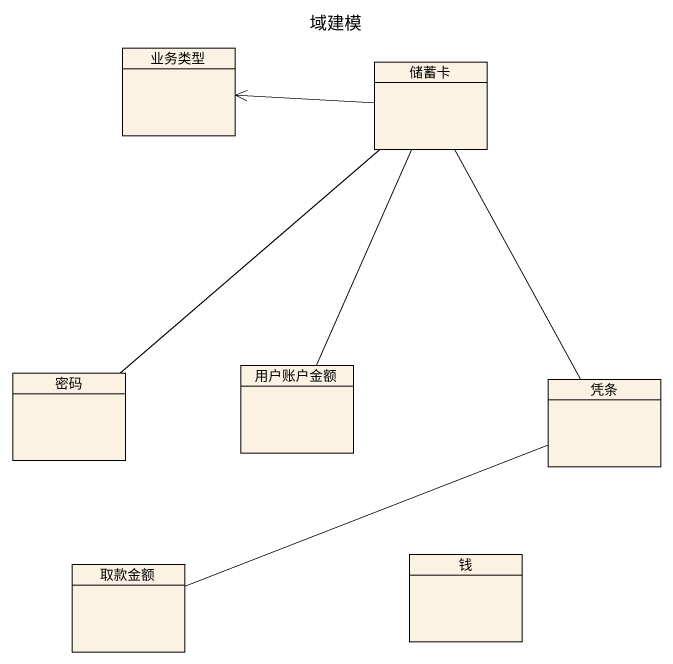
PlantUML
@startuml
title 域建模
hide circle
hide empty members
class 业务类型
class 储蓄卡
class 密码
class 用户账户金额
class 凭条
class 钱
class 取款金额
储蓄卡 -left-> 业务类型
储蓄卡 -left- 业务类型
密码 -up- 储蓄卡
用户账户金额 -up- 储蓄卡
凭条 -up- 储蓄卡
取款金额 -right- 凭条
@enduml
